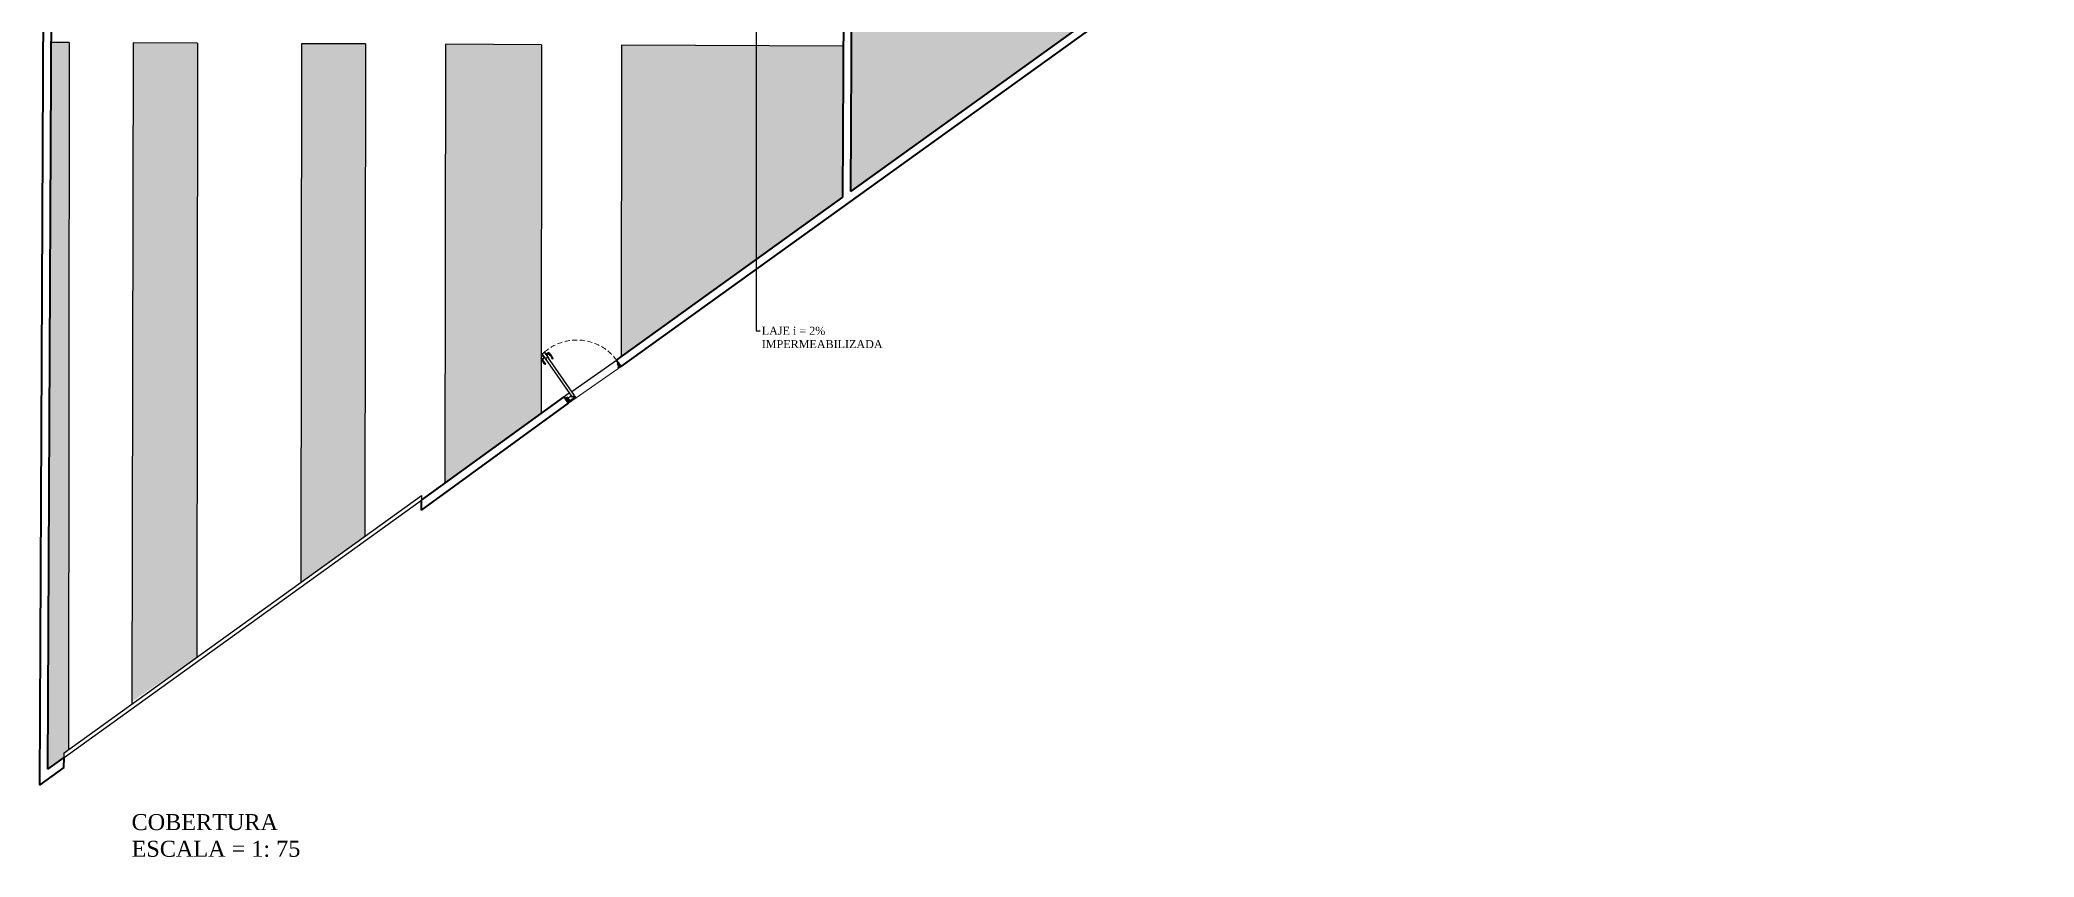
# Model space of a CAD drawing. Header units: millimetres. Extents: x 103208 to 171806, y -164 to 10038.
# Drawn here: x 120745 to 123237, y 4894 to 5915 of the extents above; entities that cross this region are included whole.
import ezdxf
from ezdxf import colors
from ezdxf.entities.mleader import LeaderData, LeaderLine
from ezdxf.math import Vec2, Vec3

# ---------------------------------------------------------------- set-up
doc = ezdxf.new("R2010")
doc.units = ezdxf.units.MM
doc.linetypes.add('HIDDEN', pattern=[9.525, 6.35, -3.175])
for name, color, linetype in [('ACESSORIOS', 2, 'Continuous'), ('Piso Lay-out', 19, 'Continuous'), ('PN010', 1, 'Continuous'), ('Texto', 2, 'Continuous')]:
    doc.layers.add(name, color=color, linetype=linetype)
for name, color, linetype, lineweight in [('Parede Corte', 4, 'Continuous', 40), ('Portas - Janelas', 2, 'Continuous', 20), ('Projeção Portas', 55, 'HIDDEN', 5)]:
    doc.layers.add(name, color=color, linetype=linetype, lineweight=lineweight)
doc.styles.add('Valéria', font='romantic.ttf', dxfattribs={"height": 10})
pattern_1 = [(360, (7653.407, 20.978), (15, 15), [2.25, -0.45, 0.6, -0.45, 2.25, -9]), (360, (7652.657, 21.428), (15, 15), [1.5, -1.125, 2.25, -1.125, 1.5, -7.5]), (360, (7657.907, 27.428), (15, 15), [1.875, -0.75, 1.875, -10.5]), (360, (7650.407, 30.428), (15, 15), [0.75, -1.5, 0.75, -12]), (90, (7651.907, 30.428), (-15, 15), [1.35, -13.65]), (90, (7656.407, 21.428), (-15, 15), [1.5, -13.5]), (90, (7660.157, 27.428), (-15, 15), [1.5, -13.5]), (45, (7658.357, 21.278), (1e-14, 15), [1.5, -19.7132034]), (135, (7654.457, 21.278), (-15, 1e-14), [1.5, -19.7132034]), (63.434949, (7657.9066, 21.3526), (8e-10, 15), [1.5, -32.0410197]), (75.9637565, (7657.1566, 21.4276), (5e-10, 15), [1.5, -60.3465844]), (75.9637565, (7660.9066, 27.4276), (5e-10, 15), [1.2, -60.6465844]), (75.9637565, (7652.2066, 30.4276), (5e-10, 15), [1.05, -60.7965844]), (104.0362435, (7655.6566, 21.4276), (-5e-10, 15), [1.5, -60.3465844]), (104.0362435, (7659.4066, 27.4276), (-5e-10, 15), [1.2, -60.6465844]), (104.0362435, (7651.6066, 30.4276), (-5e-10, 15), [1.05, -60.7965844]), (116.565051, (7654.9066, 21.3526), (-6e-09, 15), [1.5, -32.041002])]

# ---------------------------------------------------------------- blocks, each defined once
blk = doc.blocks.new('_Dot')
at = {"color": 0, "linetype": 'ByBlock', "lineweight": -2}
blk.add_line((-0.5, 0), (-1, 0), dxfattribs=at)
at = {"color": 0, "linetype": 'ByBlock', "const_width": 0.5}
blk.add_lwpolyline([(-0.25, 0, 1), (0.25, 0, 1)], format="xyb", close=True, dxfattribs=at)

msp = doc.modelspace()

# ---------------------------------------------------------------- hatches: boundary and pattern name
h = msp.add_hatch()
h.set_pattern_fill('GRASS2', color=74, scale=15, pattern_type=2)
h.set_pattern_definition(pattern_1)
h.paths.add_polyline_path([(121761.21498, 6152.48125), (121776.92532, 6152.48125), (121779.11686, 6101.23834), (121760.33736, 6101.22174)])
h.paths.add_polyline_path([(121777.49068, 6152.20023), (122347.09427, 6155.18542), (122275.86681, 6103.93504), (121777.58228, 6101.39069)])
h.paths.add_polyline_path([(122991.26447, 6805.74609), (123102.62035, 6805.74609)], flags=16)
h.paths.add_polyline_path([(122901.89529, 6844.18552), (123237.17887, 6844.18552), (123237.20628, 6789.23759), (122901.28772, 6547.78506)])
h.paths.add_polyline_path([(123020.16255, 6960.08453), (123022.87727, 6960.03362), (122902.13276, 6960.03362), (122902.13276, 6924.15925), (123237.1373, 6924.15925), (123237.1373, 6960.03362), (123133.20132, 6960.03362), (123130.48661, 6960.08453)])
h.paths.add_polyline_path([(122534.95752, 6358.51181), (122424.71646, 6358.51181)], flags=16)
h.paths.add_polyline_path([(122327.16109, 6469.35326), (122792.28369, 6469.35326), (122441.13549, 6216.6912), (122327.16109, 6216.6912)])
h.paths.add_polyline_path([(121793.07718, 5912.27838), (121793.07718, 5804.25891)], flags=16)
h.paths.add_polyline_path([(121759.61924, 5981.13113), (122116.43765, 5983.061), (121758.4005, 5725.44212)])
h = msp.add_hatch()
h.set_pattern_fill('GRASS2', color=74, scale=15, pattern_type=2)
h.set_pattern_definition(pattern_1)
h.paths.add_polyline_path([(120861.57406, 5911.15505), (120941.57407, 5911.12656), (120941.57407, 5772.92992), (120861.57406, 5772.95841)])
h.paths.add_polyline_path([(121071.57384, 5910.11588), (121151.50917, 5910.08745), (121151.50917, 5773.30457), (121071.57384, 5773.333)])
h.paths.add_polyline_path([(121251.63789, 5909.37248), (121371.20051, 5909.37248), (121371.20051, 5446.83148), (121251.11874, 5360.42637)])
h.paths.add_polyline_path([(120775.04607, 5024.02704), (120780.79848, 5028.1662), (120780.79848, 5911.71932), (120759.27703, 5911.71932), (120754.94755, 5003.40525), (120775.0166, 5017.84598)])
h.paths.add_polyline_path([(120859.81902, 5087.63838), (120940.91333, 5143.37721), (120941.48997, 5772.92996), (120861.59222, 5772.95843)])
h.paths.add_polyline_path([(121071.06835, 5237.03056), (121151.0569, 5294.5865), (121151.54638, 5773.30457), (121071.55468, 5773.33298)])
h = msp.add_hatch()
h.set_pattern_fill('GRASS2', color=74, scale=15, pattern_type=2)
h.set_pattern_definition([(360, (37316.663, -944.369), (15, 15), [2.25, -0.45, 0.6, -0.45, 2.25, -9]), (360, (37315.913, -943.919), (15, 15), [1.5, -1.125, 2.25, -1.125, 1.5, -7.5]), (360, (37321.163, -937.919), (15, 15), [1.875, -0.75, 1.875, -10.5]), (360, (37313.663, -934.919), (15, 15), [0.75, -1.5, 0.75, -12]), (90, (37315.163, -934.919), (-15, 15), [1.35, -13.65]), (90, (37319.663, -943.919), (-15, 15), [1.5, -13.5]), (90, (37323.413, -937.919), (-15, 15), [1.5, -13.5]), (45, (37321.613, -944.069), (1e-14, 15), [1.5, -19.7132034]), (135, (37317.713, -944.069), (-15, 1e-14), [1.5, -19.7132034]), (63.434949, (37321.163, -943.994), (8e-10, 15), [1.5, -32.0410197]), (75.9637565, (37320.413, -943.919), (5e-10, 15), [1.5, -60.3465844]), (75.9637565, (37324.163, -937.919), (5e-10, 15), [1.2, -60.6465844]), (75.9637565, (37315.463, -934.919), (5e-10, 15), [1.05, -60.7965844]), (104.0362435, (37318.913, -943.919), (-5e-10, 15), [1.5, -60.3465844]), (104.0362435, (37322.663, -937.919), (-5e-10, 15), [1.2, -60.6465844]), (104.0362435, (37314.863, -934.919), (-5e-10, 15), [1.05, -60.7965844]), (116.565051, (37318.163, -943.994), (-6e-09, 15), [1.5, -32.041002])])
h.paths.add_polyline_path([(121658.87195, 5892.39925), (121549.52566, 5892.39925)], flags=16)
h.paths.add_polyline_path([(121471.44475, 5908.32477), (121471.26865, 5518.83574), (121748.36597, 5718.22175), (121749.26578, 5907.00053)])

# ---------------------------------------------------------------- linework, layer by layer
for p, q in [((120781.6398, 5911.61272, 9825), (120759.27703, 5911.71932, 9825)), ((120781.6398, 5911.61272, 9825), (120780.8043, 5028.1704, 9825)), ((120861.6394, 5911.15499, 9825), (120859.81324, 5085.02146, 9825)), ((120941.63919, 5910.88829, 9825), (120861.6394, 5911.15499, 9825)), ((120941.63919, 5910.88829, 9825), (120940.91333, 5143.37721, 9825)), ((121071.63834, 5909.92478, 9825), (121071.06835, 5237.03056, 9825)), ((121151.6383, 5909.84912, 9825), (121071.63834, 5909.92478, 9825)), ((121151.6383, 5909.84912, 9825), (121151.05643, 5294.58616, 9825)), ((121251.63789, 5909.37248, 9825), (121251.11874, 5360.42637, 9825)), ((121371.63741, 5908.8005, 9825), (121251.63789, 5909.37248, 9825)), ((121371.63741, 5908.8005, 9825), (121371.20158, 5447.96094, 9825)), ((121471.637, 5908.32385, 9825), (121471.26865, 5518.83574, 9825)), ((121749.26578, 5907.00053, 9825), (121471.637, 5908.32385, 9825))]:
    msp.add_line(p, q)
at = {"color": 1}
for p, q in [((121373.70796, 5519.98121, 9825), (121371.19405, 5518.22297, 9825)), ((121372.48425, 5522.60324, 9825), (121372.80619, 5522.8284, 9825)), ((121377.90611, 5514.85114, 9825), (121372.48425, 5522.60324, 9825)), ((121372.80619, 5522.8284, 9825), (121372.92082, 5522.66451, 9825)), ((121372.92082, 5522.66451, 9825), (121373.22167, 5522.87493, 9825)), ((121373.11277, 5516.75821, 9825), (121375.02617, 5518.09645, 9825)), ((121373.22167, 5522.87493, 9825), (121373.26345, 5522.86754, 9825)), ((121373.26345, 5522.86754, 9825), (121373.27084, 5522.90932, 9825)), ((121373.27084, 5522.90932, 9825), (121373.31262, 5522.90193, 9825)), ((121373.31262, 5522.90193, 9825), (121373.32001, 5522.94371, 9825)), ((121373.32001, 5522.94371, 9825), (121373.36179, 5522.93632, 9825)), ((121373.36179, 5522.93632, 9825), (121373.36918, 5522.9781, 9825)), ((121373.36918, 5522.9781, 9825), (121373.41095, 5522.97071, 9825)), ((121373.41095, 5522.97071, 9825), (121373.41834, 5523.01248, 9825)), ((121373.41834, 5523.01248, 9825), (121373.46012, 5523.00509, 9825)), ((121373.46012, 5523.00509, 9825), (121373.46751, 5523.04687, 9825)), ((121373.46751, 5523.04687, 9825), (121373.50929, 5523.03948, 9825)), ((121373.50929, 5523.03948, 9825), (121373.51668, 5523.08126, 9825)), ((121373.51668, 5523.08126, 9825), (121373.55846, 5523.07387, 9825)), ((121373.55846, 5523.07387, 9825), (121373.56585, 5523.11565, 9825)), ((121373.56467, 5520.18607, 9825), (121375.02617, 5518.09645, 9825)), ((121373.56585, 5523.11565, 9825), (121373.60762, 5523.10826, 9825)), ((121373.5975, 5520.33107, 9825), (121373.58931, 5520.32533, 9825)), ((121373.60762, 5523.10826, 9825), (121373.61501, 5523.15004, 9825)), ((121373.61501, 5523.15004, 9825), (121373.65679, 5523.14265, 9825)), ((121373.65679, 5523.14265, 9825), (121373.66418, 5523.18442, 9825)), ((121373.66418, 5523.18442, 9825), (121373.70596, 5523.17703, 9825)), ((121373.70596, 5523.17703, 9825), (121373.71335, 5523.21881, 9825)), ((121373.71335, 5523.21881, 9825), (121373.75513, 5523.21142, 9825)), ((121375.81417, 5517.84217, 9825), (121373.73942, 5520.80862, 9825)), ((121373.75513, 5523.21142, 9825), (121373.76252, 5523.2532, 9825)), ((121373.76252, 5523.2532, 9825), (121373.80429, 5523.24581, 9825)), ((121373.80429, 5523.24581, 9825), (121373.81168, 5523.28759, 9825)), ((121373.81168, 5523.28759, 9825), (121374.25419, 5523.59708, 9825)), ((121374.25419, 5523.59708, 9825), (121374.29597, 5523.58969, 9825)), ((121374.29597, 5523.58969, 9825), (121374.30336, 5523.63147, 9825)), ((121374.30336, 5523.63147, 9825), (121374.34514, 5523.62408, 9825)), ((121374.34514, 5523.62408, 9825), (121374.35253, 5523.66586, 9825)), ((121374.35253, 5523.66586, 9825), (121374.39431, 5523.65847, 9825)), ((121374.39431, 5523.65847, 9825), (121374.4017, 5523.70024, 9825)), ((121374.4017, 5523.70024, 9825), (121374.44347, 5523.69286, 9825)), ((121374.44347, 5523.69286, 9825), (121374.45086, 5523.73463, 9825)), ((121374.45086, 5523.73463, 9825), (121374.49264, 5523.72724, 9825)), ((121374.49264, 5523.72724, 9825), (121374.50003, 5523.76902, 9825)), ((121374.50003, 5523.76902, 9825), (121374.54181, 5523.76163, 9825)), ((121374.54181, 5523.76163, 9825), (121374.5492, 5523.80341, 9825)), ((121374.5492, 5523.80341, 9825), (121374.59098, 5523.79602, 9825)), ((121374.59098, 5523.79602, 9825), (121374.59837, 5523.8378, 9825)), ((121374.59837, 5523.8378, 9825), (121374.64015, 5523.83041, 9825)), ((121374.64015, 5523.83041, 9825), (121374.64753, 5523.87219, 9825)), ((121374.64753, 5523.87219, 9825), (121374.68931, 5523.8648, 9825)), ((121374.68931, 5523.8648, 9825), (121374.6967, 5523.90657, 9825)), ((121374.6967, 5523.90657, 9825), (121374.73848, 5523.89918, 9825)), ((121374.73848, 5523.89918, 9825), (121374.74587, 5523.94096, 9825)), ((121374.74587, 5523.94096, 9825), (121374.78765, 5523.93357, 9825)), ((121374.78765, 5523.93357, 9825), (121374.79504, 5523.97535, 9825)), ((121374.79504, 5523.97535, 9825), (121374.83682, 5523.96796, 9825)), ((121374.83682, 5523.96796, 9825), (121374.84421, 5524.00974, 9825)), ((121374.84421, 5524.00974, 9825), (121375.14506, 5524.22016, 9825)), ((121375.02617, 5518.09645, 9825), (121375.16945, 5517.89158, 9825)), ((121375.03044, 5524.38405, 9825), (121375.35237, 5524.60921, 9825)), ((121375.14506, 5524.22016, 9825), (121375.03044, 5524.38405, 9825)), ((121375.30871, 5517.86695, 9825), (121375.3169, 5517.87268, 9825)), ((121375.35237, 5524.60921, 9825), (121380.77422, 5516.85711, 9825)), ((121378.68228, 5519.84814, 9825), (121376.60753, 5522.81459, 9825)), ((121376.69881, 5509.68684, 9825), (121376.87524, 5509.81024, 9825)), ((121379.53369, 5518.36909, 9825), (121376.91141, 5516.53506, 9825)), ((121376.91141, 5516.53506, 9825), (121378.02903, 5514.93711, 9825)), ((121410.48677, 5468.54427, 9825), (121376.91841, 5516.53995, 9825)), ((121377.1048, 5522.78408, 9825), (121377.11299, 5522.78981, 9825)), ((121377.25225, 5522.76518, 9825), (121378.71374, 5520.67555, 9825)), ((121377.39553, 5522.56031, 9825), (121379.90944, 5524.31855, 9825)), ((121378.02903, 5514.93711, 9825), (121377.90611, 5514.85114, 9825)), ((121380.62714, 5522.01379, 9825), (121378.71374, 5520.67555, 9825)), ((121378.71374, 5520.67555, 9825), (121378.85703, 5520.47069, 9825)), ((121378.83239, 5520.33143, 9825), (121378.8242, 5520.3257, 9825)), ((121413.09386, 5470.36768, 9825), (121379.52549, 5518.36336, 9825)), ((121380.6513, 5516.77114, 9825), (121379.53369, 5518.36909, 9825)), ((121380.77422, 5516.85711, 9825), (121380.6513, 5516.77114, 9825)), ((121386.03931, 5516.21962, 9825), (121385.86288, 5516.09622, 9825)), ((121466.061, 5512.63604, 9825), (121466.14697, 5512.51312, 9825)), ((121466.14697, 5512.51312, 9825), (121466.24659, 5512.52178, 9825)), ((121467.51103, 5510.5628, 9825), (121466.24087, 5509.67445, 9825)), ((121466.24087, 5509.67445, 9825), (121468.41878, 5506.56049, 9825)), ((121466.24659, 5512.52178, 9825), (121466.25891, 5512.59141, 9825)), ((121466.25891, 5512.59141, 9825), (121466.59767, 5512.82835, 9825)), ((121466.47585, 5512.194, 9825), (121466.43354, 5512.10339, 9825)), ((121466.43354, 5512.10339, 9825), (121467.51103, 5510.5628, 9825)), ((121466.54548, 5512.18168, 9825), (121466.47585, 5512.194, 9825)), ((121466.88424, 5512.41862, 9825), (121466.54548, 5512.18168, 9825)), ((121466.64244, 5512.06645, 9825), (121467.01118, 5512.32435, 9825)), ((121470.31049, 5506.82189, 9825), (121466.64244, 5512.06645, 9825)), ((121466.66731, 5512.81604, 9825), (121466.89656, 5512.48825, 9825)), ((121467.01118, 5512.32435, 9825), (121467.2691, 5511.9556, 9825)), ((121467.33872, 5511.94328, 9825), (121467.42366, 5512.00268, 9825)), ((121467.45591, 5505.88706, 9825), (121467.27153, 5505.7581, 9825)), ((121467.27153, 5505.7581, 9825), (121467.5581, 5505.34837, 9825)), ((121467.45176, 5505.76213, 9825), (121467.5542, 5505.83377, 9825)), ((121467.59505, 5505.55726, 9825), (121467.45176, 5505.76213, 9825)), ((121467.5542, 5505.83377, 9825), (121467.52555, 5505.87475, 9825)), ((121468.04575, 5505.87249, 9825), (121467.59505, 5505.55726, 9825)), ((121467.77139, 5506.04669, 9825), (121467.80003, 5506.00571, 9825)), ((121468.41878, 5506.56049, 9825), (121467.78369, 5506.11631, 9825)), ((121467.80003, 5506.00571, 9825), (121467.90247, 5506.07735, 9825)), ((121467.90247, 5506.07735, 9825), (121468.04575, 5505.87249, 9825)), ((121468.28226, 5505.22029, 9825), (121470.27354, 5506.613, 9825)), ((121470.27354, 5506.613, 9825), (121470.37316, 5506.62166, 9825)), ((121470.67924, 5507.0798, 9825), (121470.31049, 5506.82189, 9825)), ((121470.37316, 5506.62166, 9825), (121470.38548, 5506.69129, 9825)), ((121470.38548, 5506.69129, 9825), (121470.72424, 5506.92822, 9825)), ((121470.4328, 5507.43217, 9825), (121470.67924, 5507.0798, 9825)), ((121470.52465, 5507.55743, 9825), (121470.44511, 5507.5018, 9825)), ((121470.60241, 5506.29388, 9825), (121470.56011, 5506.20327, 9825)), ((121470.56011, 5506.20327, 9825), (121470.64607, 5506.08035, 9825)), ((121470.67204, 5506.28156, 9825), (121470.60241, 5506.29388, 9825)), ((121471.01081, 5506.51849, 9825), (121470.67204, 5506.28156, 9825)), ((121470.79387, 5506.91591, 9825), (121471.02313, 5506.58813, 9825)), ((121401.69232, 5467.61634, 9825), (121401.12664, 5467.2207, 9825)), ((121401.35625, 5467.13723, 9825), (121401.35624, 5467.13722, 9825)), ((121401.5855, 5466.80944, 9825), (121401.35625, 5467.13723, 9825)), ((121401.36856, 5467.20686, 9825), (121401.70733, 5467.44379, 9825)), ((121401.36856, 5467.20685, 9825), (121401.36856, 5467.20686, 9825)), ((121401.58549, 5466.80944, 9825), (121401.5855, 5466.80944, 9825)), ((121401.65513, 5466.79713, 9825), (121401.65512, 5466.79712, 9825)), ((121401.9939, 5467.03406, 9825), (121401.65513, 5466.79713, 9825)), ((121401.69232, 5467.61634, 9825), (121401.69232, 5467.61634, 9825)), ((121401.70013, 5466.64555, 9825), (121402.02791, 5466.8748, 9825)), ((121401.94658, 5466.29318, 9825), (121401.70013, 5466.64555, 9825)), ((121401.70733, 5467.44379, 9825), (121401.77696, 5467.43147, 9825)), ((121401.81927, 5467.52208, 9825), (121401.76195, 5467.60403, 9825)), ((121401.76195, 5467.60403, 9825), (121401.76195, 5467.60402, 9825)), ((121401.77696, 5467.43147, 9825), (121401.81927, 5467.52208, 9825)), ((121401.94657, 5466.29318, 9825), (121401.94658, 5466.29318, 9825)), ((121402.00621, 5467.10369, 9825), (121401.9939, 5467.03406, 9825)), ((121402.10583, 5467.11235, 9825), (121402.00621, 5467.10369, 9825)), ((121402.02791, 5466.8748, 9825), (121402.02791, 5466.8748, 9825)), ((121402.09754, 5466.86248, 9825), (121402.09754, 5466.86249, 9825)), ((121402.09754, 5466.86249, 9825), (121405.73695, 5461.65891, 9825)), ((121403.18333, 5465.57176, 9825), (121402.10583, 5467.11235, 9825)), ((121403.49643, 5466.79909, 9844), (121402.98061, 5467.5366, 9844)), ((121403.05451, 5467.95438, 9844), (121403.79203, 5468.4702, 9844)), ((121404.45349, 5466.46012, 9825), (121403.18333, 5465.57176, 9825)), ((121404.00845, 5466.7911, 9844), (121403.91421, 5466.72519, 9844)), ((121404.20348, 5466.10222, 9825), (121404.40015, 5466.23977, 9825)), ((121404.5531, 5465.60234, 9825), (121404.20348, 5466.10222, 9825)), ((121404.2098, 5468.3963, 9844), (121404.72563, 5467.65879, 9844)), ((121404.58029, 5465.60708, 9844), (121404.26507, 5466.05778, 9844)), ((121404.27738, 5466.12741, 9844), (121404.36752, 5466.19046, 9844)), ((121404.70658, 5466.14188, 9844), (121404.28697, 5466.74183, 9844)), ((121404.40015, 5466.23977, 9825), (121404.5549, 5466.01851, 9825)), ((121404.43715, 5466.17814, 9844), (121404.56611, 5465.99376, 9844)), ((121404.65716, 5466.16892, 9825), (121404.45349, 5466.46012, 9825)), ((121404.50822, 5466.89658, 9844), (121404.97991, 5466.22216, 9844)), ((121404.54571, 5465.56057, 9825), (121404.5531, 5465.60234, 9825)), ((121404.58748, 5465.55318, 9825), (121404.54571, 5465.56057, 9825)), ((121404.5549, 5466.01851, 9825), (121404.55489, 5466.01851, 9825)), ((121404.65173, 5467.24101, 9844), (121404.55749, 5467.1751, 9844)), ((121404.58009, 5465.5114, 9825), (121404.58748, 5465.55318, 9825)), ((121404.62187, 5465.50401, 9825), (121404.58009, 5465.5114, 9825)), ((121404.64992, 5465.59476, 9844), (121404.58029, 5465.60708, 9844)), ((121404.60771, 5466.02556, 9825), (121404.60772, 5466.02556, 9825)), ((121404.60772, 5466.02556, 9825), (121404.65716, 5466.16892, 9825)), ((121404.61448, 5465.46223, 9825), (121404.62187, 5465.50401, 9825)), ((121404.65626, 5465.45484, 9825), (121404.61448, 5465.46223, 9825)), ((121404.64887, 5465.41306, 9825), (121404.65626, 5465.45484, 9825)), ((121404.69065, 5465.40567, 9825), (121404.64887, 5465.41306, 9825)), ((121404.83619, 5465.32844, 9844), (121404.64992, 5465.59476, 9844)), ((121404.65375, 5466.00448, 9844), (121404.70658, 5466.14188, 9844)), ((121404.68326, 5465.3639, 9825), (121404.69065, 5465.40567, 9825)), ((121404.72504, 5465.35651, 9825), (121404.68326, 5465.3639, 9825)), ((121409.48379, 5469.97833, 9825), (121404.71572, 5466.64352, 9825)), ((121404.71572, 5466.64352, 9825), (121404.94088, 5466.32159, 9825)), ((121404.71765, 5465.31473, 9825), (121404.72504, 5465.35651, 9825)), ((121404.75942, 5465.30734, 9825), (121404.71765, 5465.31473, 9825)), ((121404.75203, 5465.26556, 9825), (121404.75942, 5465.30734, 9825)), ((121404.79381, 5465.25817, 9825), (121404.75203, 5465.26556, 9825)), ((121404.78642, 5465.21639, 9825), (121404.79381, 5465.25817, 9825)), ((121404.8282, 5465.209, 9825), (121404.78642, 5465.21639, 9825)), ((121404.82081, 5465.16723, 9825), (121404.8282, 5465.209, 9825)), ((121404.86259, 5465.15984, 9825), (121404.82081, 5465.16723, 9825)), ((121404.90582, 5465.31612, 9844), (121404.83619, 5465.32844, 9844)), ((121404.8552, 5465.11806, 9825), (121404.86259, 5465.15984, 9825)), ((121404.89698, 5465.11067, 9825), (121404.8552, 5465.11806, 9825)), ((121404.88959, 5465.06889, 9825), (121404.89698, 5465.11067, 9825)), ((121404.93136, 5465.0615, 9825), (121404.88959, 5465.06889, 9825)), ((121404.8935, 5465.24649, 9844), (121404.90582, 5465.31612, 9844)), ((121405.10024, 5464.9509, 9844), (121404.8935, 5465.24649, 9844)), ((121404.92397, 5465.01972, 9825), (121404.93136, 5465.0615, 9825)), ((121404.96575, 5465.01233, 9825), (121404.92397, 5465.01972, 9825)), ((121404.94088, 5466.32159, 9825), (121405.04415, 5466.33452, 9825)), ((121404.941, 5466.61804, 9825), (121405.13767, 5466.75559, 9825)), ((121405.08428, 5466.41317, 9825), (121404.941, 5466.61804, 9825)), ((121405.1033, 5464.81566, 9825), (121404.96575, 5465.01233, 9825)), ((121404.97991, 5466.22216, 9844), (121404.9676, 5466.15253, 9844)), ((121404.9676, 5466.15253, 9844), (121406.34312, 5464.18583, 9844)), ((121405.09591, 5464.77388, 9825), (121405.1033, 5464.81566, 9825)), ((121405.13769, 5464.76649, 9825), (121405.09591, 5464.77388, 9825)), ((121405.13767, 5466.75559, 9825), (121405.48728, 5466.25572, 9825)), ((121405.27524, 5464.56982, 9825), (121405.13769, 5464.76649, 9825)), ((121405.46664, 5464.42703, 9844), (121405.26368, 5464.71722, 9844)), ((121405.26785, 5464.52805, 9825), (121405.27524, 5464.56982, 9825)), ((121405.30963, 5464.52066, 9825), (121405.26785, 5464.52805, 9825)), ((121405.30224, 5464.47888, 9825), (121405.30963, 5464.52066, 9825)), ((121405.34402, 5464.47149, 9825), (121405.30224, 5464.47888, 9825)), ((121405.33663, 5464.42971, 9825), (121405.34402, 5464.47149, 9825)), ((121405.37841, 5464.42232, 9825), (121405.33663, 5464.42971, 9825)), ((121405.37102, 5464.38054, 9825), (121405.37841, 5464.42232, 9825)), ((121405.4128, 5464.37315, 9825), (121405.37102, 5464.38054, 9825)), ((121405.40541, 5464.33137, 9825), (121405.4128, 5464.37315, 9825)), ((121405.44718, 5464.32399, 9825), (121405.40541, 5464.33137, 9825)), ((121405.4398, 5464.28221, 9825), (121405.44718, 5464.32399, 9825)), ((121405.48157, 5464.27482, 9825), (121405.4398, 5464.28221, 9825)), ((121405.53627, 5464.41471, 9844), (121405.46664, 5464.42703, 9844)), ((121405.47418, 5464.23304, 9825), (121405.48157, 5464.27482, 9825)), ((121405.51596, 5464.22565, 9825), (121405.47418, 5464.23304, 9825)), ((121405.48728, 5466.25572, 9825), (121405.52906, 5466.24833, 9825)), ((121405.50857, 5464.18387, 9825), (121405.51596, 5464.22565, 9825)), ((121405.55035, 5464.17648, 9825), (121405.50857, 5464.18387, 9825)), ((121405.52906, 5466.24833, 9825), (121405.52167, 5466.20655, 9825)), ((121405.52167, 5466.20655, 9825), (121405.56345, 5466.19916, 9825)), ((121405.52395, 5464.34508, 9844), (121405.53627, 5464.41471, 9844)), ((121405.71022, 5464.07876, 9844), (121405.52395, 5464.34508, 9844)), ((121405.54296, 5464.1347, 9825), (121405.55035, 5464.17648, 9825)), ((121405.58474, 5464.12731, 9825), (121405.54296, 5464.1347, 9825)), ((121405.56345, 5466.19916, 9825), (121405.55606, 5466.15738, 9825)), ((121405.55606, 5466.15738, 9825), (121405.59784, 5466.14999, 9825)), ((121405.57735, 5464.08554, 9825), (121405.58474, 5464.12731, 9825)), ((121405.61913, 5464.07815, 9825), (121405.57735, 5464.08554, 9825)), ((121405.59784, 5466.14999, 9825), (121405.59045, 5466.10822, 9825)), ((121405.59045, 5466.10822, 9825), (121405.63222, 5466.10083, 9825)), ((121405.61174, 5464.03637, 9825), (121405.61913, 5464.07815, 9825)), ((121405.65351, 5464.02898, 9825), (121405.61174, 5464.03637, 9825)), ((121405.63222, 5466.10083, 9825), (121405.62483, 5466.05905, 9825)), ((121405.62483, 5466.05905, 9825), (121405.66661, 5466.05166, 9825)), ((121405.64612, 5463.9872, 9825), (121405.65351, 5464.02898, 9825)), ((121405.6879, 5463.97981, 9825), (121405.64612, 5463.9872, 9825)), ((121405.66661, 5466.05166, 9825), (121405.65922, 5466.00988, 9825)), ((121405.65922, 5466.00988, 9825), (121405.701, 5466.00249, 9825)), ((121406.03751, 5463.47994, 9825), (121405.6879, 5463.97981, 9825)), ((121405.701, 5466.00249, 9825), (121405.69361, 5465.96071, 9825)), ((121405.69361, 5465.96071, 9825), (121405.73539, 5465.95332, 9825)), ((121405.6979, 5464.00913, 9844), (121405.71022, 5464.07876, 9844)), ((121406.01313, 5463.55843, 9844), (121405.6979, 5464.00913, 9844)), ((121405.73539, 5465.95332, 9825), (121405.728, 5465.91154, 9825)), ((121405.728, 5465.91154, 9825), (121405.76978, 5465.90415, 9825)), ((121405.76978, 5465.90415, 9825), (121405.76239, 5465.86238, 9825)), ((121405.76239, 5465.86238, 9825), (121405.80416, 5465.85499, 9825)), ((121405.80416, 5465.85499, 9825), (121405.79677, 5465.81321, 9825)), ((121405.79677, 5465.81321, 9825), (121405.83855, 5465.80582, 9825)), ((121405.83855, 5465.80582, 9825), (121405.83116, 5465.76404, 9825)), ((121405.83116, 5465.76404, 9825), (121405.87294, 5465.75665, 9825)), ((121405.87294, 5465.75665, 9825), (121405.86555, 5465.71487, 9825)), ((121405.86555, 5465.71487, 9825), (121405.90733, 5465.70748, 9825)), ((121405.90733, 5465.70748, 9825), (121405.89994, 5465.66571, 9825)), ((121405.89994, 5465.66571, 9825), (121406.03749, 5465.46904, 9825)), ((121405.94583, 5461.62196, 9825), (121407.93713, 5463.01468, 9825)), ((121406.03749, 5465.46904, 9825), (121406.07927, 5465.46165, 9825)), ((121406.23418, 5463.61749, 9825), (121406.03751, 5463.47994, 9825)), ((121406.05626, 5463.86316, 9844), (121406.18521, 5463.67878, 9844)), ((121406.07927, 5465.46165, 9825), (121406.07188, 5465.41987, 9825)), ((121406.07188, 5465.41987, 9825), (121406.20943, 5465.2232, 9825)), ((121406.07943, 5463.83875, 9825), (121406.07944, 5463.83875, 9825)), ((121406.07944, 5463.83875, 9825), (121406.23418, 5463.61749, 9825)), ((121406.1729, 5463.60915, 9844), (121406.08276, 5463.54611, 9844)), ((121406.24357, 5463.9443, 9844), (121406.09639, 5463.94181, 9844)), ((121406.10352, 5463.88594, 9825), (121406.1035, 5463.88594, 9825)), ((121406.25213, 5463.88845, 9825), (121406.10352, 5463.88594, 9825)), ((121406.20943, 5465.2232, 9825), (121406.25121, 5465.21581, 9825)), ((121406.42075, 5463.69098, 9844), (121406.24357, 5463.9443, 9844)), ((121406.25121, 5465.21581, 9825), (121406.24382, 5465.17403, 9825)), ((121406.24382, 5465.17403, 9825), (121406.2856, 5465.16664, 9825)), ((121406.6314, 5463.34617, 9825), (121406.25213, 5463.88845, 9825)), ((121406.2856, 5465.16664, 9825), (121406.27821, 5465.12486, 9825)), ((121406.27821, 5465.12486, 9825), (121406.31998, 5465.11747, 9825)), ((121406.31998, 5465.11747, 9825), (121406.31259, 5465.07569, 9825)), ((121406.31259, 5465.07569, 9825), (121406.35437, 5465.0683, 9825)), ((121406.34312, 5464.18583, 9844), (121406.41275, 5464.17351, 9844)), ((121406.35437, 5465.0683, 9825), (121406.34698, 5465.02653, 9825)), ((121406.34698, 5465.02653, 9825), (121406.38876, 5465.01914, 9825)), ((121406.38876, 5465.01914, 9825), (121406.38137, 5464.97736, 9825)), ((121406.38137, 5464.97736, 9825), (121406.42315, 5464.96997, 9825)), ((121406.41275, 5464.17351, 9844), (121406.55644, 5463.96806, 9844)), ((121406.42315, 5464.96997, 9825), (121406.41576, 5464.92819, 9825)), ((121406.41576, 5464.92819, 9825), (121406.45754, 5464.9208, 9825)), ((121406.45754, 5464.9208, 9825), (121406.45015, 5464.87902, 9825)), ((121406.45015, 5464.87902, 9825), (121406.49192, 5464.87163, 9825)), ((121406.49192, 5464.87163, 9825), (121406.48453, 5464.82986, 9825)), ((121406.48453, 5464.82986, 9825), (121406.52631, 5464.82247, 9825)), ((121406.5441, 5464.18991, 9825), (121406.49653, 5464.09734, 9825)), ((121406.49653, 5464.09734, 9825), (121406.72169, 5463.77541, 9825)), ((121406.55644, 5463.96806, 9844), (121406.51096, 5463.71093, 9844)), ((121406.52631, 5464.82247, 9825), (121406.51892, 5464.78069, 9825)), ((121406.51892, 5464.78069, 9825), (121406.5607, 5464.7733, 9825)), ((121406.5607, 5464.7733, 9825), (121406.55331, 5464.73152, 9825)), ((121406.55331, 5464.73152, 9825), (121406.59509, 5464.72413, 9825)), ((121406.59509, 5464.72413, 9825), (121406.5877, 5464.68235, 9825)), ((121406.5877, 5464.68235, 9825), (121406.62948, 5464.67496, 9825)), ((121406.62948, 5464.67496, 9825), (121406.62209, 5464.63318, 9825)), ((121406.62209, 5464.63318, 9825), (121406.9717, 5464.13331, 9825)), ((121407.26649, 5463.79035, 9825), (121406.6314, 5463.34617, 9825)), ((121406.77503, 5463.99576, 9825), (121406.63174, 5464.20063, 9825)), ((121406.72169, 5463.77541, 9825), (121414.39185, 5469.13995, 9825)), ((121406.9717, 5464.13331, 9825), (121406.77503, 5463.99576, 9825)), ((121407.26234, 5463.66542, 9825), (121407.36477, 5463.73706, 9825)), ((121407.40562, 5463.46055, 9825), (121407.26234, 5463.66542, 9825)), ((121407.26648, 5463.79034, 9825), (121407.26649, 5463.79035, 9825)), ((121407.33612, 5463.77803, 9825), (121407.33611, 5463.77803, 9825)), ((121407.36477, 5463.73706, 9825), (121407.33612, 5463.77803, 9825)), ((121407.85633, 5463.77577, 9825), (121407.40562, 5463.46055, 9825)), ((121407.58195, 5463.94997, 9825), (121407.58195, 5463.94997, 9825)), ((121407.58195, 5463.94997, 9825), (121407.61061, 5463.909, 9825)), ((121407.59427, 5464.0196, 9825), (121407.59426, 5464.0196, 9825)), ((121407.77865, 5464.14856, 9825), (121407.59427, 5464.0196, 9825)), ((121407.61061, 5463.909, 9825), (121407.71304, 5463.98064, 9825)), ((121407.71304, 5463.98064, 9825), (121407.85633, 5463.77577, 9825)), ((121408.06522, 5463.73882, 9825), (121407.77865, 5464.14856, 9825)), ((121407.93713, 5463.01468, 9825), (121407.93712, 5463.01467, 9825)), ((121408.06521, 5463.73882, 9825), (121408.06522, 5463.73882, 9825)), ((121413.10205, 5470.37341, 9825), (121410.48677, 5468.54427, 9825)), ((121412.70793, 5468.14525, 9825), (121411.79091, 5469.45639, 9825)), ((121414.30588, 5469.26287, 9825), (121412.70793, 5468.14525, 9825)), ((121414.39185, 5469.13995, 9825), (121414.30588, 5469.26287, 9825))]:
    msp.add_line(p, q, dxfattribs=at)
for centre, radius, start, end in [((121383.09391, 5519.82877, 9825), 12.14519, 188.76325963, 236.64901852), ((121373.48561, 5516.22549, 9825), 0.65023, 124.9875658, 209.71702358), ((121403.58265, 5533.06891, 9825), 35.1398, 209.241939, 220.64590564), ((121373.64662, 5520.24339, 9825), 0.1, 124.96908913, 214.96908913), ((121373.83273, 5520.60541, 9825), 0.26, 124.96908913, 214.96908913), ((121373.54592, 5520.40482, 9825), 0.09, 304.96908913, 34.96908913), ((121373.70664, 5520.7857, 9825), 0.04, 34.96908913, 124.96908913), ((121375.2514, 5517.9489, 9825), 0.1, 214.96908913, 304.96908913), ((121375.36849, 5517.79893, 9825), 0.09, 34.96908913, 124.96908913), ((121375.6553, 5517.99953, 9825), 0.26, 214.96908913, 304.96908913), ((121375.78139, 5517.81925, 9825), 0.04, 304.96908913, 34.96908913), ((121376.55552, 5509.89203, 9825), 0.25027, 236.36361973, 304.92730867), ((121376.64031, 5522.83752, 9825), 0.04, 124.96908913, 214.96908913), ((121376.7664, 5522.65724, 9825), 0.26, 34.96908913, 124.96908913), ((121376.73183, 5510.01512, 9825), 0.25009, 304.99189879, 41.08114983), ((121377.05321, 5522.85783, 9825), 0.09, 214.96908913, 304.96908913), ((121377.1703, 5522.70787, 9825), 0.1, 34.96908913, 124.96908913), ((121378.71506, 5519.87107, 9825), 0.04, 214.96908913, 304.96908913), ((121378.58897, 5520.05135, 9825), 0.26, 304.96908913, 34.96908913), ((121378.87578, 5520.25195, 9825), 0.09, 124.96908913, 214.96908913), ((121378.77508, 5520.41337, 9825), 0.1, 304.96908913, 34.96908913), ((121380.05274, 5524.11338, 9825), 0.25026, 60.84115429, 124.93208382), ((121374.31903, 5513.69158, 9825), 12.14519, 13.28915973, 61.17491862), ((121380.99963, 5521.48083, 9825), 0.65023, 40.22115467, 124.95061245), ((121354.85393, 5498.98785, 9825), 35.1398, 29.29227261, 40.69623925), ((121385.71962, 5516.30122, 9825), 0.25009, 208.85702843, 304.94627946), ((121385.89572, 5516.4246, 9825), 0.25027, 305.01086958, 13.57455852), ((121466.62634, 5512.78737, 9825), 0.05001, 34.98054714, 124.96908913), ((121466.85558, 5512.45959, 9825), 0.05, 304.97052152, 34.96765673), ((121467.31007, 5511.98425, 9825), 0.05, 214.96908913, 304.96908913), ((121467.48458, 5505.84611, 9825), 0.04999, 34.95699547, 124.98990223), ((121467.98422, 5505.6464, 9825), 0.52, 214.96908913, 304.97019096), ((121467.81234, 5506.07535, 9825), 0.04999, 124.96908913, 214.98054943), ((121470.47377, 5507.46083, 9825), 0.05, 124.96908913, 214.96908913), ((121470.7529, 5506.88725, 9825), 0.05, 34.97375254, 124.96908913), ((121470.98216, 5506.55947, 9825), 0.05, 304.95674205, 34.9699782), ((121401.39721, 5467.16588, 9825), 0.05, 124.96908913, 214.96908913), ((121401.62647, 5466.8381, 9825), 0.05, 214.96908913, 304.96908913), ((121401.72097, 5467.57537, 9825), 0.05, 34.96908913, 124.96908913), ((121401.9056, 5466.26452, 9825), 0.05, 304.96908913, 34.96908913), ((121402.05656, 5466.83383, 9825), 0.05, 34.96908913, 124.96908913), ((121403.22645, 5467.70854, 9844), 0.3, 124.96908913, 214.96908913), ((121403.74227, 5466.97103, 9844), 0.3, 214.96908913, 304.96908913), ((121403.96397, 5468.22436, 9844), 0.3, 34.96908913, 124.96908913), ((121404.12308, 5466.62721, 9844), 0.2, 34.96908913, 124.96908913), ((121404.30604, 5466.08644, 9844), 0.05, 124.96908913, 214.96908913), ((121404.39618, 5466.14948, 9844), 0.05, 34.96908913, 124.96908913), ((121404.67212, 5467.01121, 9844), 0.2, 124.96908913, 214.96908913), ((121404.57947, 5466.03571, 9825), 0.03, 214.96908913, 340.23026968), ((121404.60708, 5466.02242, 9844), 0.05, 214.96908913, 338.96908913), ((121404.47979, 5467.48685, 9844), 0.3, 304.96908913, 34.96908913), ((121405.04331, 5466.38452, 9825), 0.05, 270.96908913, 34.96908913), ((121406.0541, 5463.58708, 9844), 0.05, 214.96908913, 304.96908913), ((121406.09723, 5463.89182, 9844), 0.05, 90.96908913, 214.96908913), ((121406.10401, 5463.85594, 9825), 0.03, 90.97014468, 214.96908913), ((121406.14424, 5463.65013, 9844), 0.05, 304.96908913, 34.96908913), ((121406.46172, 5463.71964, 9844), 0.05, 214.96908913, 349.96908913), ((121406.59077, 5464.17197, 9825), 0.05, 34.96908913, 158.96908913), ((121407.29514, 5463.74937, 9825), 0.05, 34.96908913, 124.96908913), ((121407.62292, 5463.97862, 9825), 0.05, 124.96908913, 214.96908913), ((121407.63909, 5463.44079, 9825), 0.52, 304.96908913, 34.96908913)]:
    msp.add_arc(centre, radius, start, end, dxfattribs=at)
at = {"layer": 'ACESSORIOS'}
for p, q in [((120775.0166, 5017.84598, 9825), (121221.98743, 5339.46486, 9825)), ((120775.04607, 5024.02704, 9825), (121221.98743, 5345.62472, 9825)), ((121221.98743, 5345.62472, 9825), (121221.98743, 5339.46486, 9825)), ((120775.0166, 5017.84598, 9825), (120775.04607, 5024.02704, 9825))]:
    msp.add_line(p, q, dxfattribs=at)
at = {"layer": 'Parede Corte'}
for p, q in [((121758.4005, 5725.44212, 9825), (121759.72135, 6002.55467, 9825)), ((121758.4005, 5725.44212, 9825), (122116.43765, 5983.061, 9825)), ((121471.25699, 5506.50763, 9825), (122122.2746, 5974.94884, 9825)), ((121748.36597, 5718.22175, 9825), (121749.48163, 5952.28601, 9825)), ((121465.53331, 5514.70886, 9825), (121748.36597, 5718.22175, 9825)), ((121758.4005, 5725.44212, 9825), (121767.32436, 5731.86312, 9825)), ((121465.57889, 5514.64715, 9825), (121471.25699, 5506.50763, 9825)), ((121221.98743, 5339.46486, 9825), (121399.96008, 5468.87173, 9825)), ((121221.98743, 5327.14514, 9825), (121405.70378, 5460.65946, 9825)), ((121399.96008, 5468.87173, 9825), (121405.70378, 5460.65946, 9825)), ((121221.98743, 5327.14514, 9825), (121221.98743, 5339.46486, 9825)), ((120754.94755, 5003.40525, 9825), (120775.0166, 5017.84598, 9825)), ((120774.95768, 5005.48386, 9825), (120775.0166, 5017.84598, 9825))]:
    msp.add_line(p, q, dxfattribs=at)
at = {"layer": 'Parede Corte', "elevation": 9825}
for points in [[(120774.95768, 5005.48386), (120744.85409, 4983.82276), (120749.49299, 5957.05246)], [(120754.94755, 5003.40525), (120759.49288, 5957.00479)]]:
    msp.add_lwpolyline(points, dxfattribs=at)
at = {"layer": 'PN010'}
for p, q in [((121409.48402, 5475.52899, 9825), (121465.57889, 5514.64715, 9825)), ((121406.87644, 5473.70628, 9825), (121399.96008, 5468.87173, 9825))]:
    msp.add_line(p, q, dxfattribs=at)
at = {"layer": 'Portas - Janelas'}
msp.add_line((121405.70377, 5460.65945, 9825), (121471.25699, 5506.50763, 9825), dxfattribs=at)
at = {"layer": 'Projeção Portas'}
msp.add_arc((121415.86691, 5477.9775, 9825), 61.77333, 36.41404937, 130.98474764, dxfattribs=at)

# ---------------------------------------------------------------- texts
at = {"layer": 'Texto', "insert": (120859.47741, 4947.29967), "char_height": 10, "attachment_point": 1, "style": 'Valéria'}
msp.add_mtext('{\\H2x;\\C5;COBERTURA \\P\\C2;ESCALA = 1: 75}', dxfattribs=at)

# ---------------------------------------------------------------- leaders
at = {"layer": 'Piso Lay-out'}
ml = msp.add_multileader_mtext('Standard', dxfattribs=at)
ml.set_content('LAJE i = 2% \\PIMPERMEABILIZADA', color=2, style='Valéria')
ml.set_leader_properties(color=15)
ml.set_arrow_properties(name='DOT')
ml.build(insert=Vec2(0, 0))
ml.multileader.update_dxf_attribs({"dogleg_length": 5, "arrow_head_size": 5})
ctx = ml.context
ctx.base_point, ctx.char_height, ctx.arrow_head_size, ctx.plane_origin = Vec3(121645.04037, 5551.33079), 10, 5, Vec3(121639.15711, 5623.99828)
notes = []
notes.append((ctx, [(0, (1, 1, 0), (121640.04037, 5551.33079), (1, 0), 5, [(0, [(121640.04037, 5983.74647)], 0, [])])]))
ctx.mtext.insert, ctx.mtext.flow_direction = Vec3(121647.04037, 5556.33079), 5
for ctx, leaders in notes:
    for number, flags, end, landing, length, lines in leaders:
        leader = LeaderData()
        leader.index, (leader.has_last_leader_line, leader.has_dogleg_vector, leader.attachment_direction) = number, flags
        leader.last_leader_point, leader.dogleg_vector, leader.dogleg_length = Vec3(end), Vec3(landing), length
        for number, points, colour, breaks in lines:
            line = LeaderLine()
            line.index, line.vertices, line.color, line.breaks = number, Vec3.list(points), colors.encode_raw_color(colour), breaks
            leader.lines.append(line)
        ctx.leaders.append(leader)

doc.saveas('drawing.dxf')
